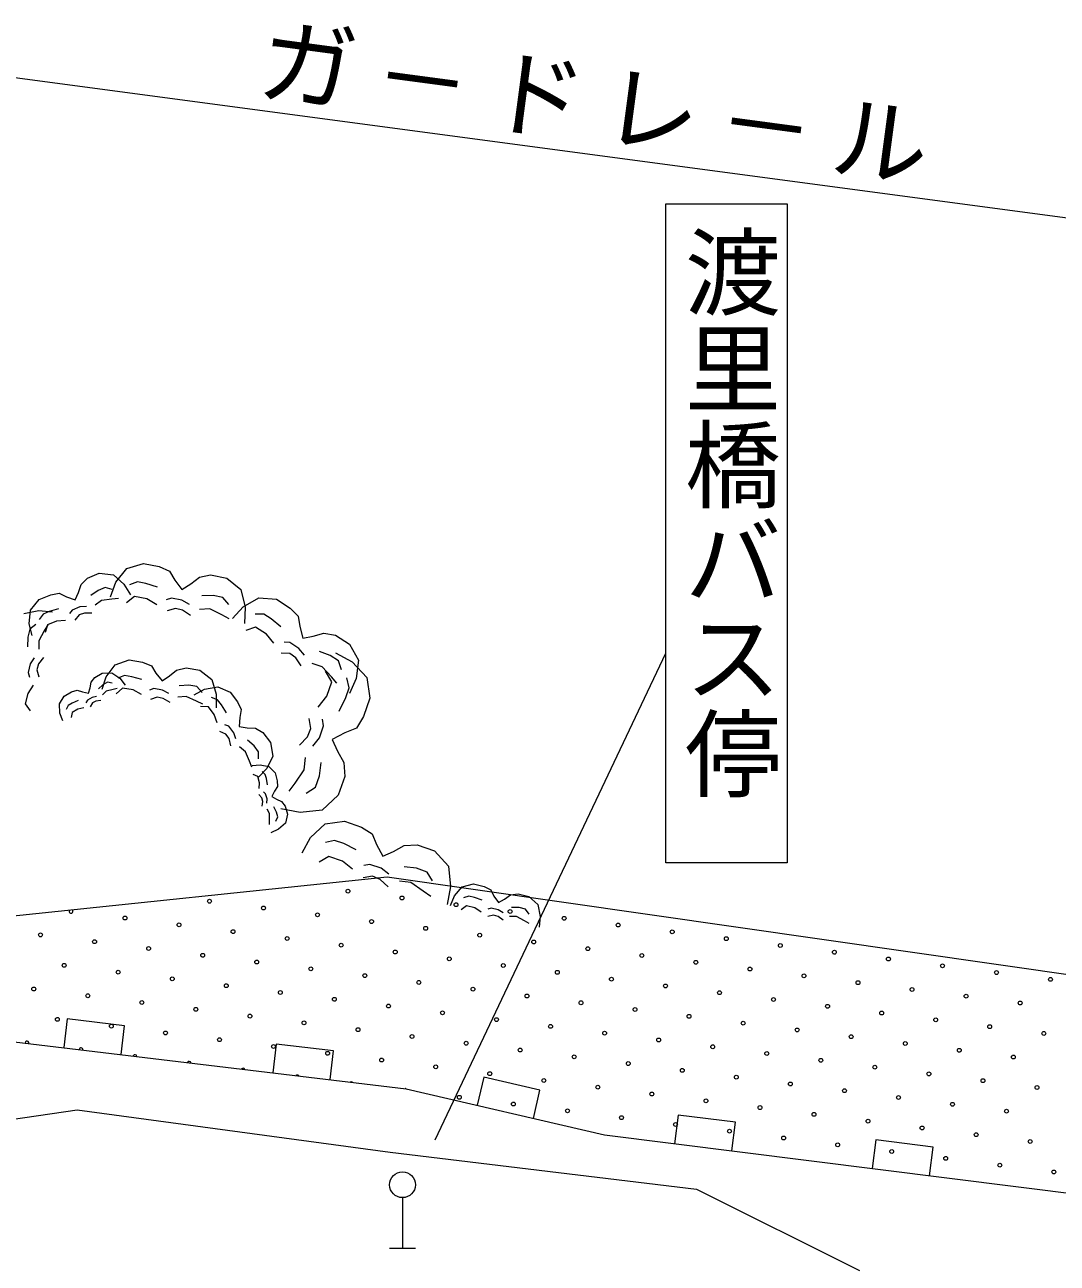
# Model space of a CAD drawing. Units: millimetres, scale not verified. Extents: x 40000 to 680000, y 20000 to 380000.
# Drawn here: x 399659 to 426464, y 296576 to 328730 of the extents above; entities that cross this region are included whole.
import ezdxf
from ezdxf.enums import TextEntityAlignment as Align

# ---------------------------------------------------------------- set-up
doc = ezdxf.new("R2010")
doc.units = ezdxf.units.MM
doc.header["$LTSCALE"] = 1000
doc.layers.add('S-BGD', color=7, linetype='Continuous', lineweight=13)
doc.styles.add('@ＭＳ ゴシック', font='')
doc.styles.add('ＭＳ ゴシック', font='')
doc.styles.get('@ＭＳ ゴシック').set_extended_font_data('@MS Gothic')
doc.styles.get('ＭＳ ゴシック').set_extended_font_data('MS Gothic')

msp = doc.modelspace()

# ---------------------------------------------------------------- linework, layer by layer
at = {"layer": 'S-BGD'}
for p, q in [((398243, 327518), (447716, 320913)), ((416299, 306969), (416299, 324079)), ((416299, 324079), (419455, 324079)), ((419455, 324079), (419455, 306969)), ((401288, 314361), (401594, 314488)), ((401594, 314488), (401959, 314452)), ((402021, 314254), (402309, 314613)), ((402309, 314613), (402742, 314744)), ((402742, 314744), (403151, 314664)), ((403151, 314664), (403418, 314548)), ((403418, 314548), (403552, 314313)), ((401053, 313989), (401124, 314197)), ((401124, 314197), (401288, 314361)), ((401883, 313874), (402021, 314254)), ((401959, 314452), (402232, 314206)), ((402232, 314206), (402401, 313925)), ((402585, 314269), (402380, 314192)), ((402803, 314226), (402585, 314269)), ((403109, 314129), (402803, 314226)), ((403552, 314313), (403739, 314068)), ((403739, 314068), (403967, 314213)), ((403967, 314213), (404191, 314386)), ((404191, 314386), (404483, 314446)), ((404483, 314446), (404901, 314363)), ((404901, 314363), (405267, 314065)), ((400032, 313806), (400332, 313930)), ((400332, 313930), (400554, 313969)), ((400554, 313969), (400742, 313875)), ((400742, 313875), (400968, 313797)), ((400968, 313797), (401053, 313989)), ((401561, 314042), (401376, 313913)), ((401746, 314118), (401561, 314042)), ((401925, 314065), (401746, 314118)), ((402088, 313833), (401923, 313817)), ((402509, 313886), (402304, 313719)), ((402831, 313822), (402509, 313886)), ((403468, 313841), (403333, 313796)), ((403738, 313788), (403468, 313841)), ((404549, 313908), (404258, 313902)), ((404801, 313858), (404549, 313908)), ((404955, 313674), (404801, 313858)), ((405267, 314065), (405385, 313607)), ((405326, 313618), (405732, 313851)), ((405732, 313851), (406190, 313815)), ((399633, 313441), (400024, 313521)), ((399776, 313178), (399808, 313534)), ((399808, 313534), (400032, 313806)), ((400024, 313521), (400380, 313486)), ((400534, 313565), (400294, 313496)), ((400891, 313533), (400822, 313446)), ((401088, 313615), (400891, 313533)), ((401262, 313627), (401088, 313615)), ((401654, 313781), (401488, 313660)), ((401923, 313817), (401654, 313781)), ((403091, 313672), (402831, 313822)), ((403570, 313577), (403358, 313510)), ((403751, 313532), (403570, 313577)), ((403933, 313677), (403738, 313788)), ((403958, 313392), (403751, 313532)), ((404462, 313563), (404198, 313552)), ((404776, 313411), (404462, 313563)), ((405054, 313311), (405326, 313618)), ((405385, 313607), (405365, 313186)), ((406190, 313815), (406547, 313586)), ((406547, 313586), (406755, 313378)), ((400135, 313430), (400035, 313292)), ((400294, 313496), (400135, 313430)), ((400486, 313247), (400250, 313150)), ((400719, 313261), (400486, 313247)), ((401070, 313406), (400961, 313272)), ((401207, 313455), (401070, 313406)), ((401401, 313453), (401207, 313455)), ((404964, 313310), (404776, 313411)), ((405865, 313423), (405642, 313427)), ((406054, 313302), (405865, 313423)), ((406308, 313097), (406054, 313302)), ((406755, 313378), (406796, 313106)), ((399788, 313038), (399735, 312827)), ((399850, 312873), (399776, 313178)), ((399950, 313160), (399788, 313038)), ((400165, 312998), (400023, 312739)), ((400258, 313153), (400165, 312998)), ((400250, 313150), (400190, 312953)), ((405651, 313089), (405395, 313007)), ((405932, 312910), (405651, 313089)), ((406121, 312671), (405932, 312910)), ((406796, 313106), (406881, 312805)), ((407150, 312857), (407426, 312938)), ((407426, 312938), (407725, 312886)), ((407725, 312886), (408089, 312652)), ((399735, 312827), (399727, 312581)), ((400023, 312739), (400021, 312515)), ((406541, 312691), (406396, 312698)), ((406776, 312540), (406541, 312691)), ((406881, 312805), (407150, 312857)), ((408089, 312652), (408325, 312234)), ((399904, 312296), (399802, 312136)), ((400146, 312306), (400019, 312136)), ((402008, 312115), (402370, 312238)), ((402370, 312238), (402717, 312181)), ((406539, 312403), (406313, 312419)), ((406693, 312294), (406539, 312403)), ((406837, 312084), (406693, 312294)), ((406919, 312363), (406776, 312540)), ((407587, 312353), (407310, 312455)), ((407807, 312212), (407587, 312353)), ((407726, 312423), (408157, 312192)), ((408325, 312234), (408266, 311758)), ((410310, 299779), (416299, 312411)), ((399802, 312136), (399746, 311910)), ((399746, 311910), (399778, 311794)), ((400019, 312136), (399973, 311985)), ((399973, 311985), (400021, 311803)), ((401672, 311895), (401920, 311903)), ((401775, 311804), (402008, 312115)), ((401920, 311903), (402125, 311762)), ((402717, 312181), (402945, 312090)), ((402945, 312090), (403065, 311896)), ((403417, 311823), (403601, 311975)), ((403601, 311975), (403846, 312033)), ((403846, 312033), (404201, 311975)), ((404201, 311975), (404518, 311733)), ((407378, 312059), (407124, 312147)), ((407618, 311799), (407378, 312059)), ((407634, 311671), (407468, 311945)), ((407884, 311981), (407807, 312212)), ((408157, 312192), (408538, 311787)), ((399873, 311584), (399735, 311371)), ((401353, 311512), (401382, 311658)), ((401382, 311658), (401477, 311783)), ((401477, 311783), (401672, 311895)), ((401689, 311592), (401576, 311490)), ((401668, 311480), (401775, 311804)), ((401807, 311660), (401689, 311592)), ((401931, 311640), (401807, 311660)), ((402250, 311832), (402079, 311762)), ((402125, 311762), (402263, 311588)), ((402435, 311802), (402250, 311832)), ((402696, 311729), (402435, 311802)), ((403065, 311896), (403229, 311694)), ((403229, 311694), (403417, 311823)), ((403916, 311581), (403671, 311568)), ((404130, 311546), (403916, 311581)), ((404518, 311733), (404629, 311350)), ((407503, 311297), (407634, 311671)), ((407758, 311634), (407618, 311799)), ((408079, 311515), (408022, 311774)), ((408266, 311758), (408091, 311367)), ((408538, 311787), (408621, 311246)), ((399735, 311371), (399667, 311101)), ((400557, 311098), (400683, 311299)), ((400683, 311299), (400874, 311409)), ((400874, 311409), (401020, 311455)), ((401020, 311455), (401154, 311408)), ((401154, 311408), (401313, 311376)), ((401409, 311264), (401284, 311192)), ((401313, 311376), (401353, 311512)), ((401525, 311288), (401409, 311264)), ((401774, 311426), (401673, 311330)), ((401952, 311474), (401774, 311426)), ((402061, 311499), (401952, 311474)), ((402196, 311507), (402028, 311360)), ((402470, 311462), (402196, 311507)), ((402693, 311342), (402470, 311462)), ((403006, 311496), (402893, 311453)), ((403099, 311275), (402922, 311213)), ((403236, 311458), (403006, 311496)), ((403253, 311242), (403099, 311275)), ((403403, 311370), (403236, 311458)), ((403853, 311288), (403630, 311272)), ((404121, 311168), (403853, 311288)), ((404058, 311332), (404329, 311481)), ((404265, 311395), (404130, 311546)), ((404329, 311481), (404675, 311543)), ((404661, 311206), (404504, 311265)), ((404629, 311350), (404624, 310994)), ((404675, 311543), (404990, 311401)), ((404990, 311401), (405185, 311149)), ((407278, 311012), (407503, 311297)), ((407823, 310912), (407991, 311262)), ((407991, 311262), (408079, 311515)), ((399667, 311101), (399800, 310921)), ((400567, 310855), (400557, 311098)), ((400785, 311056), (400731, 310955)), ((400887, 311115), (400785, 311056)), ((401042, 311182), (400887, 311115)), ((401038, 310964), (400888, 310878)), ((401193, 310994), (401038, 310964)), ((401284, 311192), (401246, 311127)), ((401416, 311122), (401354, 311023)), ((401503, 311167), (401416, 311122)), ((401634, 311183), (401503, 311167)), ((403432, 311130), (403253, 311242)), ((404283, 311088), (404121, 311168)), ((404425, 311024), (404223, 311030)), ((404578, 310825), (404425, 311024)), ((404765, 311072), (404661, 311206)), ((404893, 310863), (404765, 311072)), ((405185, 311149), (405281, 310948)), ((405281, 310948), (405240, 310746)), ((408621, 311246), (408455, 310770)), ((400643, 310657), (400567, 310855)), ((400888, 310878), (400865, 310741)), ((404652, 310608), (404578, 310825)), ((405240, 310746), (405225, 310511)), ((407083, 310455), (407040, 310720)), ((407417, 310531), (407385, 310701)), ((408455, 310770), (408270, 310471)), ((404881, 310313), (404725, 310381)), ((404955, 310516), (404854, 310558)), ((404962, 310196), (404881, 310313)), ((405083, 310350), (404955, 310516)), ((405140, 310188), (405083, 310350)), ((405225, 310511), (405429, 310480)), ((405429, 310480), (405645, 310467)), ((405645, 310467), (405843, 310355)), ((405843, 310355), (406042, 310097)), ((406999, 310246), (407083, 310455)), ((407307, 310218), (407417, 310531)), ((407967, 310350), (407642, 310169)), ((408270, 310471), (407967, 310350)), ((405011, 310011), (404962, 310196)), ((405388, 309857), (405230, 309983)), ((405611, 310012), (405440, 310155)), ((405731, 309856), (405611, 310012)), ((406042, 310097), (406103, 309741)), ((406795, 310022), (406999, 310246)), ((407141, 310003), (407307, 310218)), ((407642, 310169), (407776, 309871)), ((405492, 309611), (405388, 309857)), ((405727, 309673), (405731, 309856)), ((406103, 309741), (405941, 309419)), ((406915, 309389), (406946, 309707)), ((407776, 309871), (407945, 309574)), ((405550, 309459), (405492, 309611)), ((405563, 309495), (405767, 309519)), ((405941, 309419), (405718, 309186)), ((405767, 309519), (405997, 309470)), ((405904, 309266), (405822, 309342)), ((405997, 309470), (406156, 309304)), ((406679, 309040), (406915, 309389)), ((407312, 309227), (407355, 309576)), ((407945, 309574), (407967, 309214)), ((405712, 309213), (405589, 309267)), ((405757, 309052), (405712, 309213)), ((405748, 308899), (405757, 309052)), ((405934, 309157), (405904, 309266)), ((405960, 308996), (405934, 309157)), ((406156, 309304), (406213, 309099)), ((406213, 309099), (406221, 308951)), ((406526, 308832), (406679, 309040)), ((407210, 308934), (407312, 309227)), ((407967, 309214), (407797, 308728)), ((405815, 308660), (405736, 308741)), ((405912, 308766), (405860, 308818)), ((405949, 308631), (405912, 308766)), ((406146, 308836), (406077, 308695)), ((406077, 308695), (406195, 308625)), ((406221, 308951), (406146, 308836)), ((406963, 308781), (407210, 308934)), ((407797, 308728), (407377, 308341)), ((405836, 308567), (405815, 308660)), ((405820, 308440), (405836, 308567)), ((405944, 308517), (405949, 308631)), ((406014, 308250), (405948, 308368)), ((406190, 308290), (406121, 308421)), ((406195, 308625), (406325, 308563)), ((406810, 308278), (406309, 308374)), ((406325, 308563), (406419, 308444)), ((406419, 308444), (406478, 308235)), ((406016, 308073), (406014, 308250)), ((406014, 307964), (406016, 308073)), ((406177, 308052), (406225, 308164)), ((406225, 308164), (406190, 308290)), ((406478, 308235), (406426, 308000)), ((407377, 308341), (406810, 308278)), ((407454, 307981), (407957, 308057)), ((407957, 308057), (408400, 307900)), ((406245, 307841), (406049, 307754)), ((406426, 308000), (406245, 307841)), ((407074, 307629), (407454, 307981)), ((408400, 307900), (408678, 307727)), ((408678, 307727), (408789, 307444)), ((406858, 307228), (407074, 307629)), ((407704, 307553), (407463, 307501)), ((407940, 307470), (407704, 307553)), ((408265, 307312), (407940, 307470)), ((408789, 307444), (408957, 307141)), ((409234, 307265), (409512, 307421)), ((409512, 307421), (409847, 307439)), ((409847, 307439), (410299, 307279)), ((407557, 307139), (407302, 306986)), ((407906, 307016), (407557, 307139)), ((408957, 307141), (409234, 307265)), ((410299, 307279), (410658, 306887)), ((408170, 306805), (407906, 307016)), ((408618, 306932), (408460, 306904)), ((408910, 306829), (408618, 306932)), ((409109, 306673), (408910, 306829)), ((409832, 306830), (409508, 306871)), ((410105, 306733), (409832, 306830)), ((410658, 306887), (410714, 306358)), ((419455, 306969), (416299, 306969)), ((409071, 306596), (393523, 304979)), ((408688, 306621), (408441, 306582)), ((408882, 306542), (408688, 306621)), ((409090, 306351), (408882, 306542)), ((451307, 300556), (409071, 306596)), ((409680, 306460), (409384, 306491)), ((410004, 306239), (409680, 306460)), ((410246, 306503), (410105, 306733)), ((410197, 306096), (410004, 306239)), ((410714, 306358), (410623, 305892)), ((410709, 305866), (410814, 306116)), ((410814, 306116), (411017, 306348)), ((411017, 306348), (411311, 306422)), ((411311, 306422), (411582, 306356)), ((411582, 306356), (411757, 306270)), ((411757, 306270), (411840, 306109)), ((412114, 306029), (412269, 306138)), ((412269, 306138), (412466, 306169)), ((412466, 306169), (412743, 306101)), ((411129, 305855), (410987, 305749)), ((411191, 306109), (411052, 306064)), ((411342, 305803), (411129, 305855)), ((411335, 306074), (411191, 306109)), ((411537, 306000), (411335, 306074)), ((411511, 305694), (411342, 305803)), ((411769, 305796), (411677, 305770)), ((411948, 305752), (411769, 305796)), ((411840, 306109), (411957, 305939)), ((411957, 305939), (412114, 306029)), ((412494, 305808), (412299, 305813)), ((412661, 305766), (412494, 305808)), ((412743, 306101), (412979, 305890)), ((412979, 305890), (413043, 305581)), ((411829, 305616), (411685, 305578)), ((411948, 305581), (411829, 305616)), ((412075, 305672), (411948, 305752)), ((412083, 305480), (411948, 305581)), ((412425, 305580), (412248, 305580)), ((412630, 305468), (412425, 305580)), ((412753, 305395), (412630, 305468)), ((412758, 305639), (412661, 305766)), ((413043, 305581), (413017, 305300)), ((393273, 303061), (409558, 301106)), ((400760, 302917), (400671, 302173)), ((402250, 302739), (400760, 302917)), ((402160, 301994), (402250, 302739)), ((406189, 302266), (406099, 301521)), ((407678, 302087), (406189, 302266)), ((407589, 301342), (407678, 302087)), ((411574, 301407), (411404, 300676)), ((413035, 301067), (411574, 301407)), ((409558, 301106), (414710, 299907)), ((412865, 300336), (413035, 301067)), ((395926, 299831), (401022, 300554)), ((401022, 300554), (409147, 299462)), ((416624, 300422), (416531, 299678)), ((418113, 300236), (416624, 300422)), ((418019, 299491), (418113, 300236)), ((414710, 299907), (435229, 297331)), ((421754, 299778), (421661, 299034)), ((423243, 299592), (421754, 299778)), ((409147, 299462), (417103, 298502)), ((423149, 298847), (423243, 299592)), ((417103, 298502), (421328, 296385)), ((409465, 298278), (409465, 296963)), ((409125, 296963), (409800, 296963))]:
    msp.add_line(p, q, dxfattribs=at)
for centre, radius in [((408050, 306235), 49.8), ((404454, 305974), 49.8), ((405857, 305798), 49.8), ((409453, 306059), 49.8), ((410856, 305883), 49.8), ((402261, 305537), 49.8), ((407260, 305622), 49.8), ((408663, 305446), 49.8), ((412259, 305707), 49.8), ((413663, 305531), 49.8), ((400068, 305100), 49.8), ((403664, 305361), 49.8), ((405067, 305185), 49.8), ((410067, 305270), 49.8), ((415066, 305355), 49.8), ((416469, 305178), 49.8), ((401471, 304923), 49.8), ((406470, 305008), 49.8), ((407874, 304832), 49.8), ((411470, 305093), 49.8), ((412873, 304917), 49.8), ((417872, 305002), 49.8), ((419275, 304826), 49.8), ((402874, 304747), 49.8), ((404278, 304571), 49.8), ((409277, 304656), 49.8), ((410680, 304480), 49.8), ((414276, 304741), 49.8), ((415679, 304565), 49.8), ((420679, 304650), 49.8), ((422082, 304474), 49.8), ((400681, 304310), 49.8), ((402085, 304134), 49.8), ((405681, 304395), 49.8), ((407084, 304219), 49.8), ((412083, 304304), 49.8), ((417082, 304389), 49.8), ((418486, 304213), 49.8), ((423485, 304298), 49.8), ((403488, 303958), 49.8), ((408487, 304043), 49.8), ((409890, 303866), 49.8), ((413486, 304128), 49.8), ((414890, 303951), 49.8), ((419889, 304036), 49.8), ((421292, 303860), 49.8), ((424888, 304122), 49.8), ((426291, 303945), 49.8), ((399892, 303696), 49.8), ((401295, 303520), 49.8), ((404891, 303781), 49.8), ((406294, 303605), 49.8), ((411294, 303690), 49.8), ((412697, 303514), 49.8), ((416293, 303775), 49.8), ((417696, 303599), 49.8), ((422695, 303684), 49.8), ((424098, 303508), 49.8), ((402698, 303344), 49.8), ((404101, 303168), 49.8), ((407697, 303429), 49.8), ((409101, 303253), 49.8), ((414100, 303338), 49.8), ((419099, 303423), 49.8), ((420502, 303247), 49.8), ((425502, 303332), 49.8), ((400505, 302907), 49.8), ((405505, 302992), 49.8), ((410504, 303077), 49.8), ((411907, 302901), 49.8), ((415503, 303162), 49.8), ((416906, 302986), 49.8), ((421906, 303071), 49.8), ((423309, 302895), 49.8), ((401908, 302730), 49.8), ((403312, 302554), 49.8), ((406908, 302816), 49.8), ((408311, 302639), 49.8), ((413310, 302724), 49.8), ((414713, 302548), 49.8), ((418310, 302809), 49.8), ((419713, 302633), 49.8), ((424712, 302718), 49.8), ((426115, 302542), 49.8), ((404715, 302378), 49.8), ((406118, 302202), 49.8), ((409714, 302463), 49.8), ((411117, 302287), 49.8), ((416117, 302372), 49.8), ((421116, 302457), 49.8), ((422519, 302281), 49.8), ((407521, 302026), 49.8), ((412521, 302111), 49.8), ((413924, 301935), 49.8), ((417520, 302196), 49.8), ((418923, 302020), 49.8), ((423922, 302105), 49.8), ((425326, 301929), 49.8), ((408924, 301850), 49.8), ((410328, 301674), 49.8), ((415327, 301759), 49.8), ((416730, 301582), 49.8), ((420326, 301844), 49.8), ((421729, 301667), 49.8), ((411731, 301497), 49.8), ((413134, 301321), 49.8), ((418133, 301406), 49.8), ((423133, 301491), 49.8), ((424536, 301315), 49.8), ((414537, 301145), 49.8), ((415940, 300969), 49.8), ((419537, 301230), 49.8), ((420940, 301054), 49.8), ((425939, 301139), 49.8), ((410941, 300884), 49.8), ((412344, 300708), 49.8), ((417344, 300793), 49.8), ((418747, 300617), 49.8), ((422343, 300878), 49.8), ((423746, 300702), 49.8), ((413748, 300532), 49.8), ((415151, 300355), 49.8), ((420150, 300440), 49.8), ((425149, 300525), 49.8), ((416554, 300179), 49.8), ((417957, 300003), 49.8), ((421553, 300264), 49.8), ((422956, 300088), 49.8), ((419360, 299827), 49.8), ((420764, 299651), 49.8), ((424360, 299912), 49.8), ((425763, 299736), 49.8), ((422167, 299475), 49.8), ((423570, 299298), 49.8), ((424973, 299122), 49.8), ((409465, 298613), 335), ((426376, 298946), 49.8)]:
    msp.add_circle(centre, radius, dxfattribs=at)
for centre, start, end in [((400858, 305713), 151.0331, 40.8406), ((399716, 302293), 346.7128, 179.5964), ((401119, 302117), 355.5426, 170.7666), ((402522, 301941), 4.4301, 161.8791), ((403925, 301765), 13.6044, 152.7047), ((405328, 301589), 23.3696, 142.9395), ((406732, 301412), 34.2342, 132.075), ((408135, 301236), 47.3451, 118.964), ((409538, 301060), 67.9134, 98.3958)]:
    msp.add_arc(centre, 49.8, start, end, dxfattribs=at)

# ---------------------------------------------------------------- texts
at = {"layer": 'S-BGD', "style": '@ＭＳ ゴシック'}
msp.add_text('渡里橋バス停', height=1833, rotation=270, dxfattribs=at).set_placement((416547, 323574), align=Align.BOTTOM_LEFT)
at = {"layer": 'S-BGD', "insert": (405639, 326833), "char_height": 1833, "attachment_point": 7, "rotation": 352.4, "style": 'ＭＳ ゴシック'}
msp.add_mtext('\\T1.2;ガ－ドレ－ル', dxfattribs=at)

doc.saveas('drawing.dxf')
